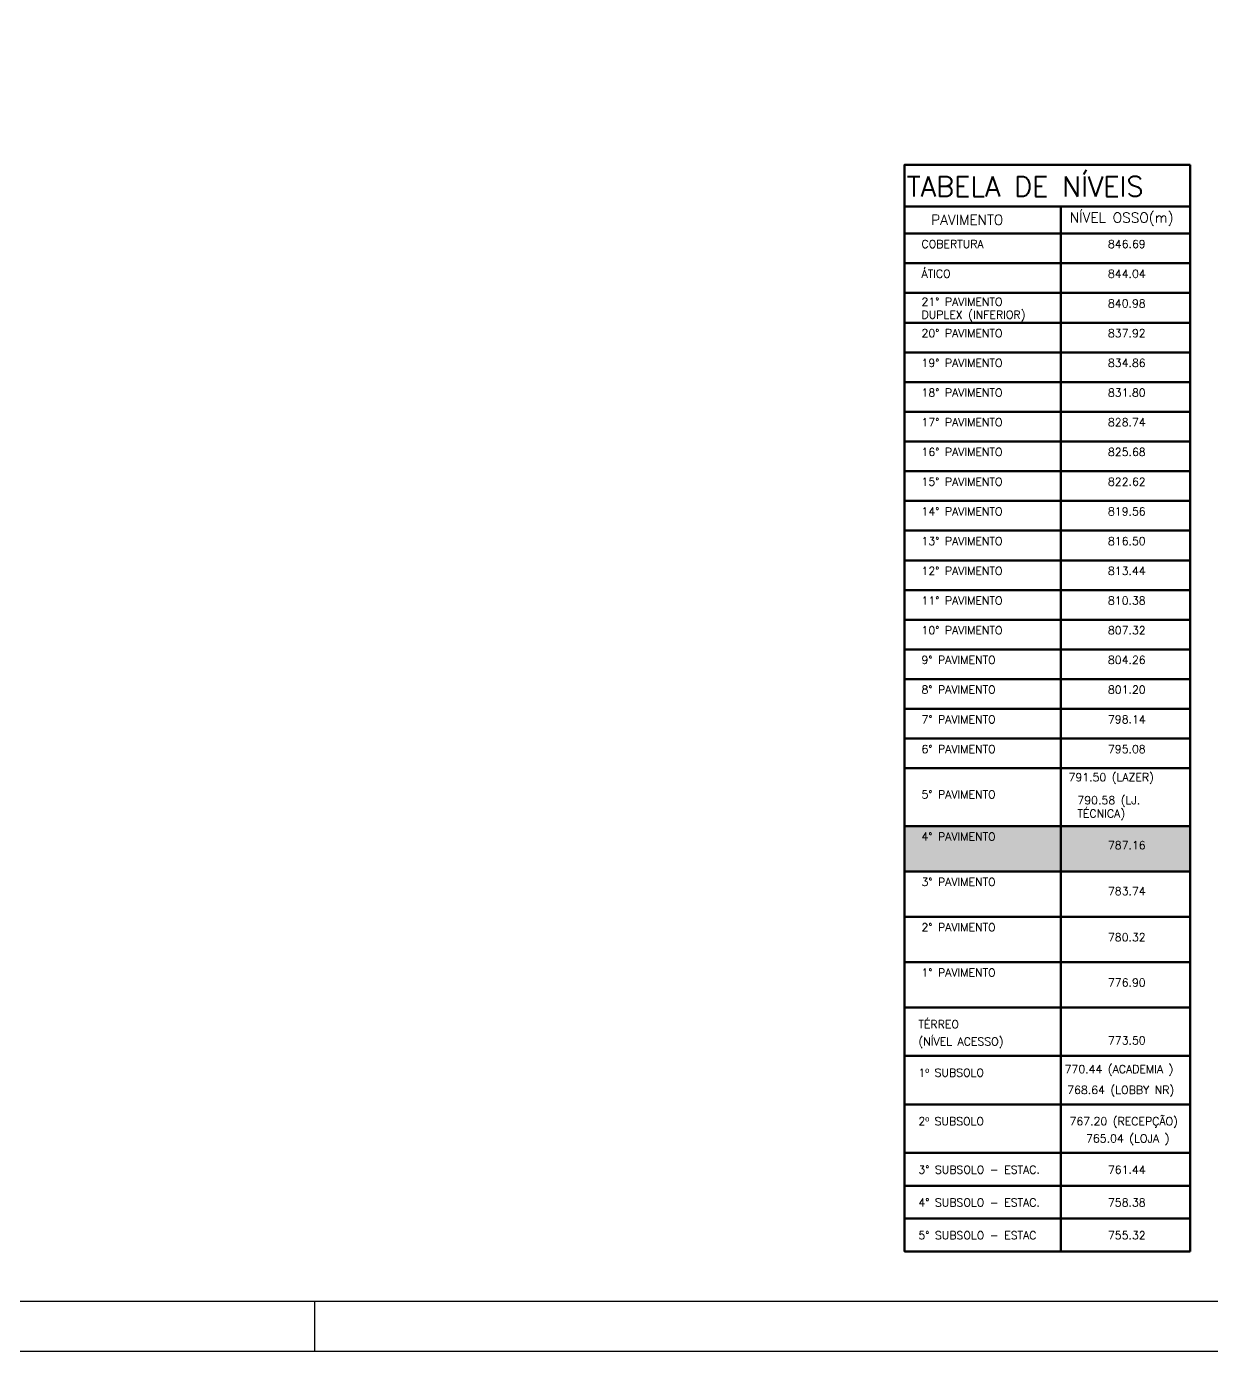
# Model space of a CAD drawing. Extents: x -4228 to 5417, y -2048 to 2452.
# Drawn here: x 3280 to 4464, y -2048 to -724 of the extents above; entities that cross this region are included whole.
import ezdxf

# ---------------------------------------------------------------- set-up
doc = ezdxf.new("R2010")
doc.units = 0
doc.header["$LTSCALE"] = 50
doc.header["$MEASUREMENT"] = 0
doc.layers.get('0').update_dxf_attribs({"linetype": 'CONTINUOUS'})
doc.layers.add('ARQ-ANO-TXT', color=2, linetype='CONTINUOUS', lineweight=9)
doc.layers.add('ARQ-DET', color=1, linetype='CONTINUOUS', lineweight=9)
doc.layers.add('F-AUX', color=2, linetype='CONTINUOUS')
doc.layers.add('F-MARGEM', color=1, linetype='CONTINUOUS')
doc.styles.add('ROMANS', font='simplex.shx')

# ---------------------------------------------------------------- blocks, each defined once
blk = doc.blocks.new('A$C037E4E7A')
h = blk.add_hatch(color=253)
h.dxf.hatch_style = 1
h.paths.add_polyline_path([(285.3, 379.7), (0, 379.7), (0, 425), (285.3, 425)])
at = {"layer": 'ARQ-DET', "lineweight": 50}
for p, q in [((285.3, 1086), (285.3, 0)), ((156.2, 1044.3), (156.2, 0)), ((0, 1017.2), (285.3, 1017.2)), ((0, 987.5), (285.3, 987.5)), ((0, 957.8), (285.3, 957.8)), ((0, 928.1), (285.3, 928.1)), ((0, 898.4), (285.3, 898.4)), ((0, 868.8), (285.3, 868.8)), ((0, 839.1), (285.3, 839.1)), ((0, 809.4), (285.3, 809.4)), ((0, 779.7), (285.3, 779.7)), ((0, 750), (285.3, 750)), ((0, 720.3), (285.3, 720.3)), ((0, 690.6), (285.3, 690.6)), ((0, 660.9), (285.3, 660.9)), ((0, 631.3), (285.3, 631.3)), ((0, 601.6), (285.3, 601.6)), ((0, 571.9), (285.3, 571.9)), ((0, 542.2), (285.3, 542.2)), ((0, 512.5), (285.3, 512.5)), ((0, 482.8), (285.3, 482.8)), ((0, 425), (285.3, 425)), ((0, 379.7), (285.3, 379.7)), ((0, 334.4), (285.3, 334.4)), ((0, 289.1), (285.3, 289.1)), ((0, 243.7), (285.3, 243.7)), ((0, 195.3), (285.3, 195.3)), ((0, 146.9), (285.3, 146.9)), ((0, 98.4), (285.3, 98.4)), ((0, 65.6), (285.3, 65.6)), ((0, 32.8), (285.3, 32.8)), ((0, 0), (285.3, 0))]:
    blk.add_line(p, q, dxfattribs=at)
at = {"layer": 'ARQ-DET', "lineweight": 70}
blk.add_line((0, 1044.3), (285.3, 1044.3), dxfattribs=at)
at = {"layer": 'ARQ-DET', "lineweight": 50}
blk.add_lwpolyline([(285.3, 0), (0, 0), (0, 1086), (285.3, 1086)], dxfattribs=at)
at = {"layer": 'ARQ-ANO-TXT', "color": 4, "lineweight": 20, "insert": (2.2, 1074.2), "char_height": 20, "width": 545.423, "attachment_point": 1, "style": 'ROMANS'}
blk.add_mtext('TABELA DE NÍVEIS ', dxfattribs=at)
at = {"layer": 'ARQ-ANO-TXT', "color": 4, "char_height": 10, "attachment_point": 1, "style": 'ROMANS'}
for s, insert, width in [('PAVIMENTO', (26.6, 1035.9), 124.262), ('NÍVEL OSSO(m)', (165.1, 1038.1), 127.869)]:
    blk.add_mtext(s, dxfattribs=dict(at, insert=insert, width=width))
at = {"layer": 'F-AUX', "char_height": 8, "attachment_point": 1, "style": 'ROMANS'}
for s, insert, width in [('COBERTURA', (16.9, 1010.7), 88.586), ('846.69', (203.2, 1010.7), 44.093), ('ÁTICO', (16.9, 981), 43.291), ('844.04', (203.2, 981), 44.093), ('21° PAVIMENTO', (16.9, 953), 110.633), ('DUPLEX (INFERIOR)', (16.9, 940.1), 139.329), ('840.98', (203.2, 951.3), 44.093), ('20° PAVIMENTO', (16.9, 921.6), 110.633), ('837.92', (203.2, 921.6), 44.093), ('19° PAVIMENTO', (16.9, 891.9), 110.633), ('834.86', (203.2, 891.9), 44.093), ('18° PAVIMENTO', (16.9, 862.2), 110.633), ('831.80', (203.2, 862.2), 44.093), ('17° PAVIMENTO', (16.9, 832.6), 110.633), ('828.74', (203.2, 832.6), 44.093), ('16° PAVIMENTO', (16.9, 802.9), 110.633), ('825.68', (203.2, 802.9), 44.093), ('15° PAVIMENTO', (16.9, 773.2), 110.633), ('822.62', (203.2, 773.2), 44.093), ('14° PAVIMENTO', (16.9, 743.5), 110.633), ('819.56', (203.2, 743.5), 44.093), ('13° PAVIMENTO', (16.9, 713.8), 110.633), ('816.50', (203.2, 713.8), 44.093), ('12° PAVIMENTO', (16.9, 684.1), 110.633), ('813.44', (203.2, 684.1), 44.093), ('11° PAVIMENTO', (16.9, 654.4), 110.633), ('810.38', (203.2, 654.4), 44.093), ('10° PAVIMENTO', (16.9, 624.7), 110.633), ('807.32', (203.2, 624.7), 44.093), ('9° PAVIMENTO', (16.9, 595.1), 102.616), ('804.26', (203.2, 595.1), 44.093), ('8° PAVIMENTO', (16.9, 565.4), 102.616), ('801.20', (203.2, 565.4), 44.093), ('7° PAVIMENTO', (16.9, 535.7), 102.616), ('798.14', (203.2, 535.7), 44.093), ('6° PAVIMENTO', (16.9, 506), 102.616), ('795.08', (203.2, 506), 44.093), ('791.50 (LAZER)', (163.8, 477.9), 196.167), ('5° PAVIMENTO', (16.9, 460.7), 102.616), ('790.58 (LJ. TÉCNICA)', (172.7, 454.9), 92.185), ('4° PAVIMENTO', (16.9, 418.5), 102.616), ('787.16', (203.2, 410), 44.093), ('3° PAVIMENTO', (16.9, 373.2), 102.616), ('783.74', (203.2, 364.1), 44.093), ('2° PAVIMENTO', (16.9, 327.9), 102.616), ('780.32', (203.2, 318), 44.093), ('1° PAVIMENTO', (16.9, 282.6), 102.616), ('776.90 ', (203.2, 272.7), 48.101), ('TÉRREO ', (13.8, 231), 62.932), ('(NÍVEL ACESSO)', (13.8, 213.8), 114.24), ('773.50', (203.2, 214.9), 44.093), ('770.44 (ACADEMIA )', (159.9, 186.2), 177.647), ('1º SUBSOLO', (13.8, 182.6), 85.781), ('768.64 (LOBBY NR)', (162.5, 165.4), 129.473), ('2º SUBSOLO', (13.8, 134.1), 85.781), ('767.20 (RECEPÇÃO)', (164.8, 134.1), 137.089), ('765.04 (LOJA )', (181.3, 116.9), 97.405), ('3° SUBSOLO - ESTAC.', (13.8, 85.7), 151.92), ('761.44', (203.2, 85.7), 44.093), ('4° SUBSOLO - ESTAC.', (13.8, 52.9), 151.92), ('758.38', (203.2, 52.9), 44.093), ('5° SUBSOLO - ESTAC', (13.8, 20.1), 147.911), ('755.32', (203.2, 20.1), 44.093)]:
    blk.add_mtext(s, dxfattribs=dict(at, insert=insert, width=width))
blk = doc.blocks.new('A0-4L_900')
at = {"layer": 'F-MARGEM', "color": 2}
blk.add_line((155.9, 1), (155.9, 0), dxfattribs=at)
blk.add_lwpolyline([(0, 0), (0, 90), (192.9, 90), (192.9, 0)], close=True, dxfattribs=at)
at = {"layer": 'F-MARGEM', "color": 7}
blk.add_lwpolyline([(2.5, 89), (191.9, 89), (191.9, 1), (2.5, 1)], close=True, dxfattribs=at)

msp = doc.modelspace()

# ---------------------------------------------------------------- block references
msp.add_blockref('A$C037E4E7A', (4157.103, -1948.155))
at = {"layer": 'F-MARGEM', "linetype": 'Continuous', "xscale": 50, "yscale": 50, "zscale": 50}
msp.add_blockref('A0-4L_900', (-4227.599, -2048.155), dxfattribs=at)

doc.saveas('drawing.dxf')
